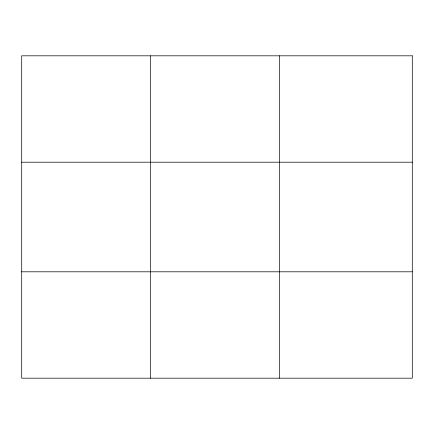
<?xml version="1.0" encoding="UTF-8"?>
<svg xmlns="http://www.w3.org/2000/svg" width="434" height="434" viewBox="0 0 434 434"><rect width="100%" height="100%" fill="white"/><g stroke="black" fill="none" stroke-linecap="round" stroke-linejoin="round"><path stroke-width="0.65" d="M150.598 378.188L150.598 55.812M279.496 378.188L279.496 55.812M21.7 162.197L412.3 162.197M21.7 271.803L412.3 271.803M412.3 55.812L412.3 378.188L21.7 378.188L21.7 55.812L412.3 55.812"/></g></svg>
